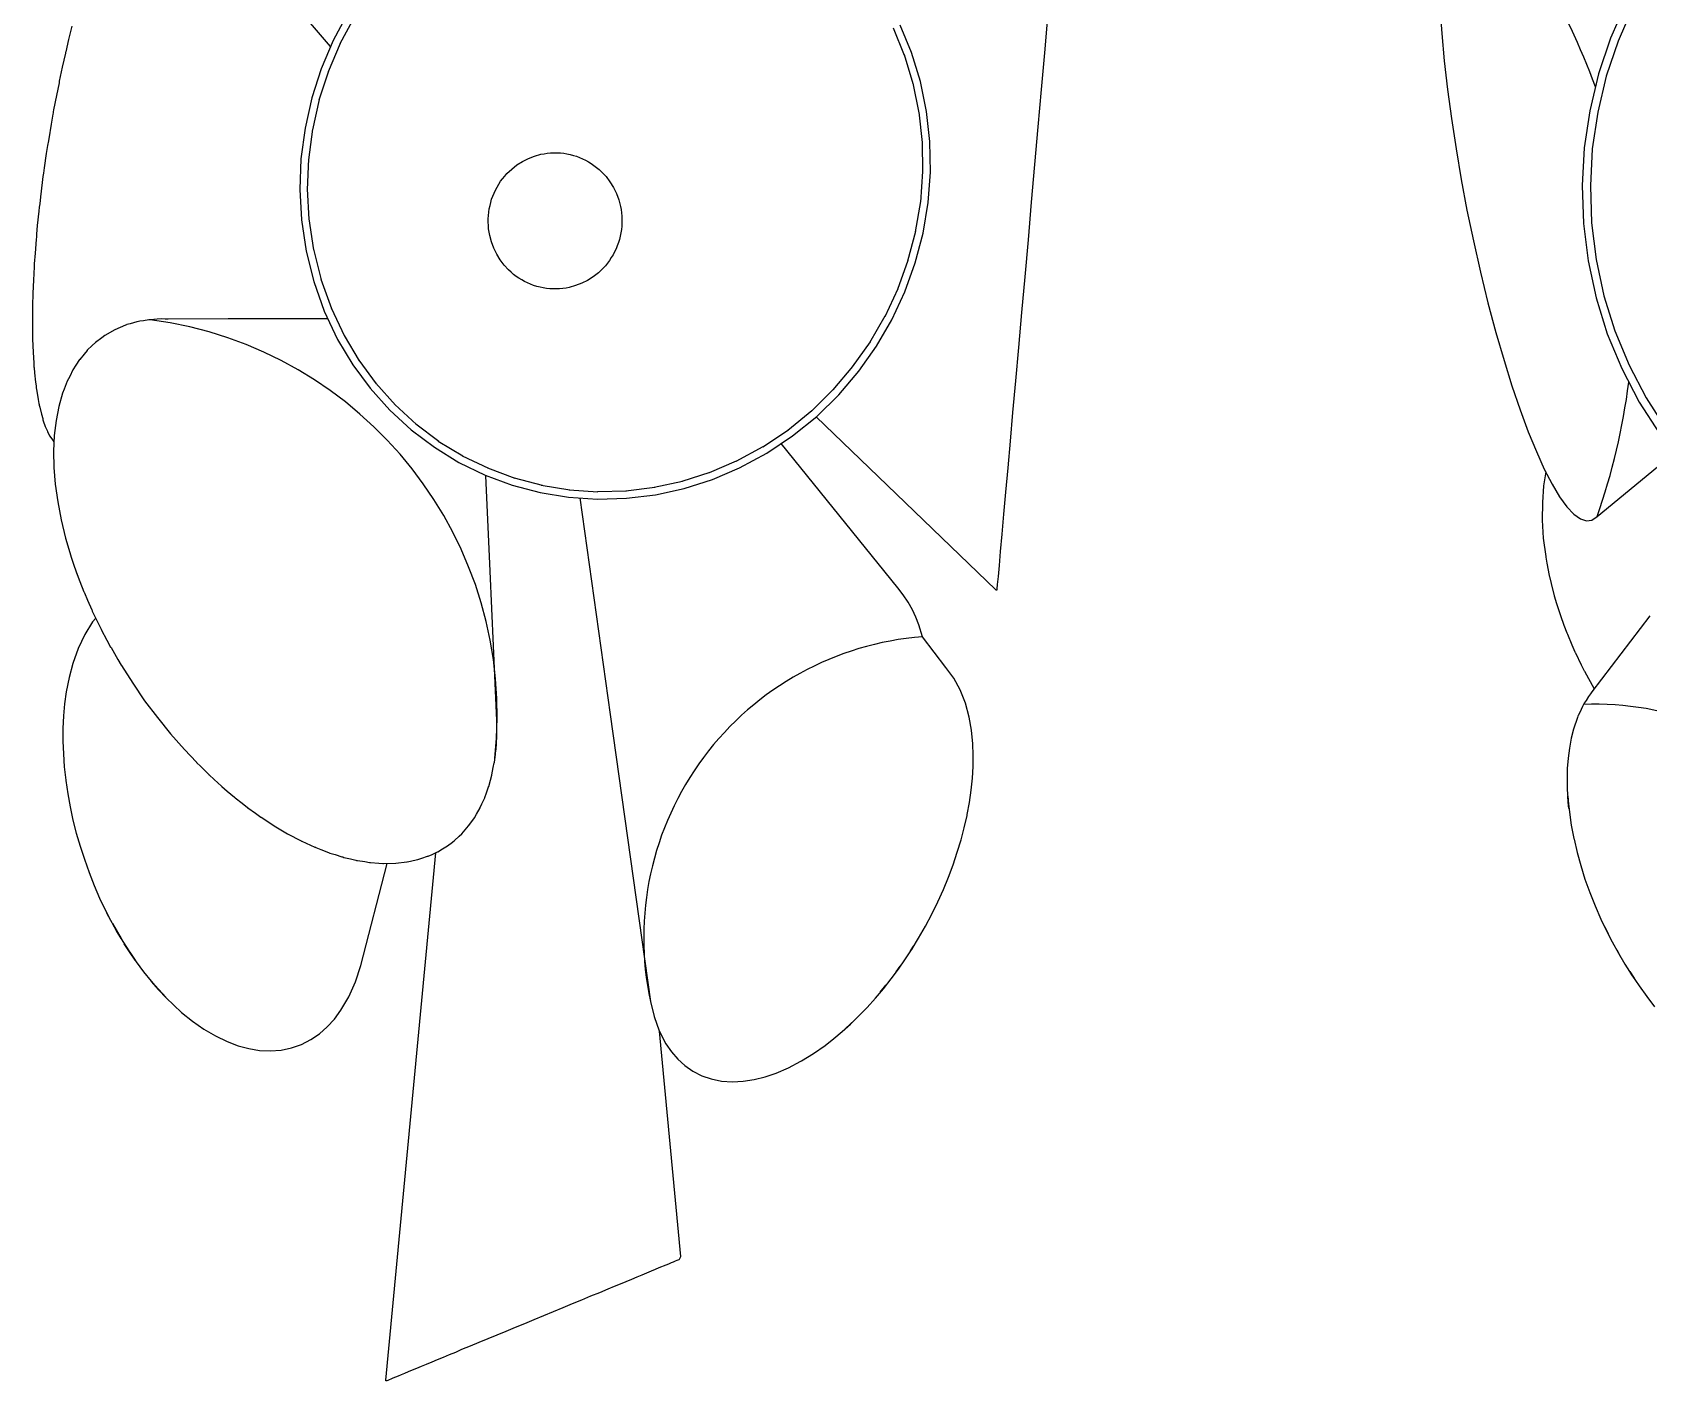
# Model space of a CAD drawing. Header units: millimetres. Extents: x 112 to 8820, y -2365 to 5002.
# Drawn here: x 133 to 1212, y 3163 to 4062 of the extents above; entities that cross this region are included whole.
import ezdxf

# ---------------------------------------------------------------- set-up
doc = ezdxf.new("R2010")
doc.units = ezdxf.units.MM

# ---------------------------------------------------------------- blocks, each defined once
blk = doc.blocks.new('NEBULA_EL_frontal')
for p, q in [((-3.65, 88.94), (-6.86, 92.68)), ((-2.5, 91.17), (-3.48, 89.35)), ((-2.06, 90.93), (-3.04, 89.11)), ((43.99, 88.52), (44.2, 90.9)), ((-20.91, 90.29), (-21.13, 89.4)), ((34.64, 88.34), (33.89, 90.17)), ((35.1, 88.53), (34.35, 90.36)), ((-21.34, 88.49), (-21.55, 87.56)), ((-21.34, 88.53), (-21.34, 88.49)), ((-21.32, 88.59), (-21.33, 88.55)), ((-21.33, 88.55), (-21.34, 88.53)), ((-21.13, 89.4), (-21.32, 88.59)), ((-3.48, 89.35), (-4.28, 87.46)), ((-3.02, 89.15), (-3.82, 87.26)), ((35.69, 86.6), (35.1, 88.53)), ((43.77, 86.07), (43.99, 88.52)), ((-21.55, 87.56), (-21.75, 86.63)), ((-4.28, 87.46), (-4.91, 85.51)), ((35.21, 86.45), (34.62, 88.39)), ((-21.77, 86.52), (-21.94, 85.68)), ((-21.76, 86.58), (-21.77, 86.56)), ((-21.77, 86.56), (-21.77, 86.52)), ((-21.75, 86.63), (-21.76, 86.58)), ((-3.8, 87.3), (-4.43, 85.36)), ((35.61, 84.51), (35.2, 86.5)), ((36.1, 84.61), (35.69, 86.6)), ((-21.94, 85.68), (-22.13, 84.72)), ((-4.91, 85.51), (-5.36, 83.49)), ((-4.42, 85.4), (-4.87, 83.38)), ((43.55, 83.58), (43.77, 86.07)), ((-22.18, 84.42), (-22.3, 83.75)), ((-22.16, 84.52), (-22.18, 84.42)), ((-22.15, 84.58), (-22.16, 84.52)), ((-22.13, 84.72), (-22.15, 84.58)), ((35.82, 82.54), (35.6, 84.56)), ((36.32, 82.6), (36.1, 84.61)), ((-22.3, 83.75), (-22.46, 82.78)), ((-5.36, 83.49), (-5.63, 81.45)), ((-4.86, 83.43), (-5.13, 81.39)), ((43.33, 81.06), (43.55, 83.58)), ((-22.53, 82.34), (-22.62, 81.81)), ((-22.51, 82.46), (-22.53, 82.34)), ((-22.5, 82.54), (-22.51, 82.46)), ((-22.46, 82.78), (-22.5, 82.54)), ((35.86, 80.56), (35.82, 82.59)), ((36.36, 80.57), (36.32, 82.6)), ((-22.62, 81.81), (-22.76, 80.84)), ((-5.63, 81.45), (-5.71, 79.41)), ((-5.13, 81.44), (-5.21, 79.39)), ((8.43, 80.77), (8.78, 81.04)), ((8.78, 81.04), (9.15, 81.27)), ((9.15, 81.27), (9.54, 81.47)), ((9.54, 81.47), (9.95, 81.63)), ((9.95, 81.63), (10.37, 81.75)), ((10.37, 81.75), (10.59, 81.79)), ((10.59, 81.79), (10.8, 81.82)), ((10.8, 81.82), (11.02, 81.84)), ((11.02, 81.84), (11.24, 81.85)), ((11.24, 81.85), (11.46, 81.85)), ((11.46, 81.85), (11.68, 81.84)), ((11.68, 81.84), (11.9, 81.82)), ((11.9, 81.82), (12.11, 81.78)), ((12.11, 81.78), (12.33, 81.74)), ((12.33, 81.74), (12.54, 81.68)), ((12.54, 81.68), (12.75, 81.62)), ((12.75, 81.62), (12.95, 81.54)), ((12.95, 81.54), (13.15, 81.45)), ((13.15, 81.45), (13.35, 81.36)), ((13.35, 81.36), (13.54, 81.25)), ((13.54, 81.25), (13.73, 81.13)), ((13.73, 81.13), (13.91, 81.01)), ((13.91, 81.01), (14.09, 80.88)), ((14.09, 80.88), (14.26, 80.73)), ((43.11, 78.55), (43.33, 81.06)), ((-22.89, 79.87), (-23.01, 78.91)), ((-22.84, 80.27), (-22.89, 79.87)), ((-22.82, 80.39), (-22.84, 80.27)), ((-22.8, 80.5), (-22.82, 80.39)), ((-22.76, 80.84), (-22.8, 80.5)), ((7.57, 79.76), (7.69, 79.95)), ((7.69, 79.95), (7.82, 80.12)), ((7.82, 80.12), (7.96, 80.3)), ((7.96, 80.3), (8.11, 80.46)), ((8.11, 80.46), (8.43, 80.77)), ((14.26, 80.73), (14.42, 80.58)), ((14.42, 80.58), (14.72, 80.26)), ((14.72, 80.26), (14.98, 79.91)), ((14.98, 79.91), (15.22, 79.53)), ((35.71, 78.56), (35.86, 80.61)), ((36.21, 78.53), (36.36, 80.57)), ((-23.01, 78.91), (-23.06, 78.45)), ((-5.71, 79.41), (-5.6, 77.38)), ((-5.21, 79.44), (-5.1, 77.41)), ((7.03, 78.54), (7.09, 78.76)), ((7.09, 78.76), (7.17, 78.97)), ((7.17, 78.97), (7.26, 79.17)), ((7.26, 79.17), (7.35, 79.37)), ((7.35, 79.37), (7.45, 79.57)), ((7.45, 79.57), (7.57, 79.76)), ((15.22, 79.53), (15.41, 79.13)), ((15.41, 79.13), (15.57, 78.71)), ((15.57, 78.71), (15.68, 78.28)), ((-23.12, 77.95), (-23.22, 77)), ((-23.09, 78.23), (-23.12, 77.95)), ((-23.08, 78.33), (-23.09, 78.23)), ((-23.06, 78.45), (-23.08, 78.33)), ((6.86, 77.45), (6.87, 77.67)), ((6.87, 77.67), (6.9, 77.89)), ((6.9, 77.89), (6.93, 78.11)), ((6.93, 78.11), (6.98, 78.33)), ((6.98, 78.33), (7.03, 78.54)), ((15.68, 78.28), (15.72, 78.06)), ((15.72, 78.06), (15.75, 77.84)), ((15.75, 77.84), (15.77, 77.62)), ((35.37, 76.58), (35.71, 78.61)), ((35.87, 76.5), (36.21, 78.53)), ((42.89, 76.05), (43.11, 78.55)), ((-23.22, 77), (-23.27, 76.43)), ((-5.6, 77.38), (-5.29, 75.29)), ((-5.1, 77.45), (-4.79, 75.37)), ((6.86, 77.22), (6.86, 77.45)), ((6.87, 77), (6.86, 77.22)), ((6.89, 76.78), (6.87, 77)), ((6.92, 76.56), (6.89, 76.78)), ((6.96, 76.34), (6.92, 76.56)), ((15.74, 76.73), (15.71, 76.51)), ((15.77, 76.95), (15.74, 76.73)), ((15.77, 77.62), (15.78, 77.4)), ((15.78, 77.17), (15.77, 76.95)), ((15.78, 77.4), (15.78, 77.17)), ((34.86, 74.64), (35.38, 76.63)), ((-23.3, 76.07), (-23.37, 75.15)), ((-23.28, 76.25), (-23.3, 76.07)), ((-23.27, 76.43), (-23.28, 76.31)), ((-23.28, 76.31), (-23.28, 76.25)), ((7.08, 75.91), (6.96, 76.34)), ((7.23, 75.49), (7.08, 75.91)), ((7.43, 75.09), (7.23, 75.49)), ((15.47, 75.65), (15.39, 75.45)), ((15.55, 75.86), (15.47, 75.65)), ((15.61, 76.07), (15.55, 75.86)), ((15.67, 76.29), (15.61, 76.07)), ((15.71, 76.51), (15.67, 76.29)), ((35.35, 74.51), (35.87, 76.5)), ((42.67, 73.59), (42.89, 76.05)), ((-23.42, 74.44), (-23.43, 74.36)), ((-23.37, 75.15), (-23.42, 74.44)), ((-5.29, 75.29), (-4.78, 73.26)), ((-4.8, 75.42), (-4.29, 73.38)), ((7.66, 74.71), (7.43, 75.09)), ((7.92, 74.36), (7.66, 74.71)), ((14.82, 74.49), (14.68, 74.32)), ((14.95, 74.67), (14.82, 74.49)), ((15.07, 74.86), (14.95, 74.67)), ((15.19, 75.05), (15.07, 74.86)), ((15.29, 75.24), (15.19, 75.05)), ((15.39, 75.45), (15.29, 75.24)), ((34.18, 72.75), (34.88, 74.68)), ((34.65, 72.58), (35.35, 74.51)), ((-23.48, 73.36), (-23.52, 72.49)), ((-23.43, 74.24), (-23.48, 73.36)), ((-23.43, 74.36), (-23.43, 74.33)), ((-23.43, 74.33), (-23.43, 74.24)), ((-4.31, 73.43), (-3.6, 71.46)), ((8.22, 74.04), (7.92, 74.36)), ((8.39, 73.88), (8.22, 74.04)), ((8.55, 73.74), (8.39, 73.88)), ((8.73, 73.61), (8.55, 73.74)), ((8.91, 73.48), (8.73, 73.61)), ((9.1, 73.37), (8.91, 73.48)), ((9.29, 73.26), (9.1, 73.37)), ((13.49, 73.34), (13.1, 73.15)), ((13.87, 73.58), (13.49, 73.34)), ((14.21, 73.85), (13.87, 73.58)), ((14.53, 74.16), (14.21, 73.85)), ((14.68, 74.32), (14.53, 74.16)), ((42.45, 71.19), (42.67, 73.59)), ((-23.52, 72.49), (-23.54, 71.65)), ((-4.78, 73.26), (-4.08, 71.29)), ((9.49, 73.17), (9.29, 73.26)), ((9.69, 73.08), (9.49, 73.17)), ((9.89, 73), (9.69, 73.08)), ((10.1, 72.94), (9.89, 73)), ((10.32, 72.88), (10.1, 72.94)), ((10.53, 72.84), (10.32, 72.88)), ((10.75, 72.8), (10.53, 72.84)), ((10.96, 72.78), (10.75, 72.8)), ((11.18, 72.77), (10.96, 72.78)), ((11.4, 72.77), (11.18, 72.77)), ((11.62, 72.78), (11.4, 72.77)), ((11.84, 72.8), (11.62, 72.78)), ((12.06, 72.83), (11.84, 72.8)), ((12.27, 72.87), (12.06, 72.83)), ((12.69, 72.99), (12.27, 72.87)), ((13.1, 73.15), (12.69, 72.99)), ((33.33, 70.93), (34.2, 72.79)), ((33.79, 70.72), (34.65, 72.58)), ((-23.54, 71.65), (-23.55, 70.83)), ((-4.08, 71.29), (-3.19, 69.41)), ((-3.62, 71.51), (-2.73, 69.62)), ((42.25, 68.87), (42.45, 71.19)), ((-23.55, 70.83), (-23.55, 70.76)), ((-23.55, 70.76), (-23.55, 70.72)), ((-23.55, 70.72), (-23.55, 70.66)), ((-23.55, 70.66), (-23.54, 70.04)), ((-17.34, 70.35), (-18.05, 70.05)), ((-17.28, 70.37), (-17.34, 70.35)), ((-17.24, 70.39), (-17.28, 70.37)), ((-17.02, 70.45), (-17.24, 70.39)), ((-16.58, 70.57), (-17.02, 70.45)), ((-16.46, 70.59), (-16.58, 70.57)), ((-16.37, 70.62), (-16.46, 70.59)), ((-16.13, 70.65), (-16.37, 70.62)), ((-15.78, 70.71), (-16.13, 70.65)), ((-15.59, 70.72), (-15.78, 70.71)), ((-15.45, 70.74), (-15.59, 70.72)), ((-15.23, 70.75), (-15.45, 70.74)), ((-14.94, 70.77), (-15.23, 70.75)), ((-14.68, 70.76), (-14.94, 70.77)), ((-14.48, 70.76), (-14.68, 70.76)), ((-10.48, 70.77), (-14.48, 70.76)), ((-3.83, 70.78), (-10.48, 70.77)), ((32.32, 69.2), (33.35, 70.97)), ((32.76, 68.95), (33.79, 70.72)), ((-23.54, 70.04), (-23.53, 69.28)), ((-23.53, 69.28), (-23.52, 69.14)), ((-23.52, 69.14), (-23.52, 69.08)), ((-23.52, 69.08), (-23.52, 69)), ((-19.34, 69.21), (-19.55, 69)), ((-19.33, 69.21), (-19.34, 69.21)), ((-18.92, 69.52), (-19.33, 69.21)), ((-19.33, 69.21), (-19.33, 69.21)), ((-18.72, 69.67), (-18.92, 69.52)), ((-18.05, 70.05), (-18.72, 69.67)), ((-18.72, 69.67), (-18.72, 69.67)), ((-18.72, 69.67), (-18.72, 69.67)), ((-3.19, 69.41), (-2.18, 67.72)), ((-2.76, 69.67), (-1.75, 67.98)), ((31.17, 67.57), (32.35, 69.24)), ((-23.52, 69), (-23.5, 68.54)), ((-23.5, 68.54), (-23.46, 67.85)), ((-20.4, 68.06), (-20.64, 67.68)), ((-20.39, 68.07), (-20.4, 68.06)), ((-20.4, 68.06), (-20.4, 68.06)), ((-20.1, 68.42), (-20.39, 68.07)), ((-19.9, 68.67), (-20.1, 68.42)), ((-19.89, 68.67), (-19.9, 68.67)), ((-19.55, 69), (-19.89, 68.68)), ((-19.89, 68.68), (-19.89, 68.67)), ((-1.77, 68.02), (-0.61, 66.44)), ((31.58, 67.28), (32.76, 68.95)), ((42.05, 66.64), (42.25, 68.87)), ((-23.46, 67.85), (-23.44, 67.65)), ((-23.44, 67.65), (-23.44, 67.58)), ((-23.44, 67.58), (-23.43, 67.5)), ((-23.43, 67.5), (-23.4, 67.18)), ((-23.4, 67.18), (-23.34, 66.55)), ((-21.06, 66.94), (-21.22, 66.63)), ((-20.84, 67.37), (-21.06, 66.94)), ((-20.64, 67.68), (-20.84, 67.38)), ((-20.84, 67.38), (-20.84, 67.38)), ((-20.84, 67.38), (-20.84, 67.37)), ((-2.18, 67.72), (-1.01, 66.15)), ((29.87, 66.04), (31.19, 67.6)), ((30.25, 65.72), (31.58, 67.28)), ((-23.34, 66.55), (-23.3, 66.31)), ((-23.3, 66.31), (-23.3, 66.23)), ((-23.3, 66.23), (-23.29, 66.17)), ((-23.29, 66.17), (-23.26, 65.96)), ((-23.26, 65.96), (-23.17, 65.4)), ((-21.54, 65.81), (-21.79, 64.94)), ((-21.53, 65.81), (-21.54, 65.81)), ((-21.43, 66.09), (-21.53, 65.82)), ((-21.53, 65.82), (-21.53, 65.81)), ((-21.22, 66.62), (-21.43, 66.09)), ((-21.22, 66.63), (-21.22, 66.63)), ((-21.22, 66.63), (-21.22, 66.62)), ((-1.01, 66.15), (0.29, 64.69)), ((-0.64, 66.48), (0.67, 65.02)), ((28.42, 64.63), (29.9, 66.08)), ((41.86, 64.52), (42.05, 66.64)), ((-23.17, 65.4), (-23.11, 65.12)), ((-23.11, 65.12), (-23.1, 65.06)), ((-23.1, 65.06), (-23.09, 65.01)), ((-23.09, 65.01), (-23.06, 64.89)), ((-23.06, 64.89), (-22.95, 64.42)), ((-21.79, 64.94), (-21.97, 64)), ((0.63, 65.06), (2.07, 63.73)), ((28.77, 64.27), (30.25, 65.72)), ((-22.95, 64.42), (-22.86, 64.12)), ((-22.86, 64.12), (-22.85, 64.07)), ((-22.85, 64.07), (-22.84, 64.04)), ((-22.84, 64.04), (-22.82, 63.98)), ((-22.82, 63.98), (-22.69, 63.6)), ((-21.97, 64), (-22.09, 63)), ((0.29, 64.69), (1.73, 63.37)), ((2.03, 63.77), (3.57, 62.61)), ((26.85, 63.35), (28.45, 64.66)), ((27.16, 62.97), (28.77, 64.27)), ((28.73, 64.24), (32.27, 60.83)), ((41.69, 62.62), (41.86, 64.52)), ((-22.69, 63.6), (-22.55, 63.29)), ((-22.55, 63.29), (-22.55, 63.27)), ((-22.55, 63.27), (-22.54, 63.27)), ((-22.54, 63.27), (-22.54, 63.25)), ((-22.54, 63.25), (-22.38, 62.95)), ((-22.38, 62.95), (-22.21, 62.7)), ((-22.21, 62.7), (-22.2, 62.69)), ((-22.2, 62.69), (-22.2, 62.69)), ((-22.2, 62.69), (-22.19, 62.68)), ((-22.19, 62.68), (-22.11, 62.58)), ((-22.09, 63), (-22.14, 61.96)), ((1.73, 63.37), (3.27, 62.21)), ((3.53, 62.63), (5.17, 61.63)), ((25.17, 62.24), (26.88, 63.38)), ((25.44, 61.82), (27.16, 62.97)), ((41.54, 60.85), (41.69, 62.62)), ((-22.14, 61.96), (-22.12, 60.87)), ((3.27, 62.21), (4.91, 61.2)), ((5.13, 61.65), (6.87, 60.81)), ((23.39, 61.28), (25.21, 62.26)), ((23.63, 60.84), (25.44, 61.82)), ((34.19, 52.83), (26.4, 62.46)), ((-22.12, 60.87), (-22.02, 59.74)), ((4.91, 61.2), (6.65, 60.36)), ((6.82, 60.83), (8.64, 60.16)), ((19.79, 59.95), (21.66, 60.55)), ((21.62, 60.53), (23.43, 61.3)), ((21.82, 60.07), (23.63, 60.84)), ((32.27, 60.83), (40.73, 52.7)), ((41.39, 59.22), (41.54, 60.85)), ((-22.02, 59.74), (-21.86, 58.57)), ((6.65, 60.36), (8.46, 59.69)), ((6.98, 53.94), (6.69, 60.34)), ((8.46, 59.69), (10.32, 59.2)), ((8.59, 60.17), (10.45, 59.68)), ((10.4, 59.69), (12.3, 59.38)), ((12.25, 59.38), (14.18, 59.25)), ((14.14, 59.26), (16.08, 59.31)), ((16.03, 59.31), (17.97, 59.55)), ((17.92, 59.54), (19.83, 59.96)), ((18.03, 59.05), (19.94, 59.47)), ((19.94, 59.47), (21.82, 60.07)), ((-21.86, 58.57), (-21.63, 57.38)), ((10.32, 59.2), (12.22, 58.88)), ((12.22, 58.88), (14.15, 58.75)), ((12.98, 58.83), (15, 44.39)), ((14.15, 58.75), (16.09, 58.81)), ((16.09, 58.81), (18.03, 59.05)), ((41.26, 57.76), (41.39, 59.22)), ((-21.63, 57.38), (-21.34, 56.16)), ((41.14, 56.42), (41.26, 57.76)), ((-21.34, 56.16), (-20.99, 54.97)), ((41.04, 55.27), (41.14, 56.42)), ((40.96, 54.32), (41.04, 55.27)), ((-20.99, 54.97), (-20.98, 54.96)), ((-20.98, 54.96), (-20.98, 54.95)), ((-20.98, 54.95), (-20.85, 54.56)), ((-20.85, 54.56), (-20.58, 53.78)), ((7.43, 44), (6.98, 53.94)), ((40.89, 53.59), (40.96, 54.32)), ((-20.58, 53.78), (-20.57, 53.76)), ((-20.57, 53.76), (-20.56, 53.73)), ((-20.56, 53.73), (-20.38, 53.27)), ((-20.38, 53.27), (-20.11, 52.57)), ((40.82, 52.77), (40.84, 53.07)), ((40.84, 53.07), (40.89, 53.59)), ((-20.11, 52.57), (-20.1, 52.54)), ((-20.1, 52.54), (-20.08, 52.51)), ((-20.08, 52.51), (-19.87, 52.02)), ((-19.87, 52.02), (-19.59, 51.37)), ((34.55, 52.38), (34.19, 52.83)), ((34.87, 51.89), (34.55, 52.38)), ((35.16, 51.36), (34.87, 51.89)), ((40.73, 52.7), (40.77, 52.7)), ((40.77, 52.7), (40.81, 52.7)), ((40.81, 52.7), (40.82, 52.77)), ((-19.59, 51.37), (-19.57, 51.33)), ((-19.57, 51.33), (-19.55, 51.28)), ((-19.55, 51.28), (-19.22, 50.62)), ((-19.32, 50.82), (-19.53, 50.56)), ((35.38, 50.88), (35.16, 51.36)), ((35.58, 50.38), (35.38, 50.88)), ((-20.05, 49.72), (-20.49, 48.79)), ((-19.53, 50.56), (-20.05, 49.72)), ((-19.22, 50.62), (-18.99, 50.13)), ((-18.99, 50.13), (-18.97, 50.09)), ((-18.97, 50.09), (-18.95, 50.06)), ((-18.95, 50.06), (-18.58, 49.35)), ((35.83, 49.58), (35.58, 50.38)), ((-20.49, 48.79), (-20.85, 47.78)), ((-18.58, 49.35), (-18.33, 48.89)), ((-18.33, 48.89), (-18.32, 48.87)), ((-18.32, 48.87), (-18.3, 48.85)), ((-18.3, 48.85), (-17.84, 48.06)), ((37.39, 47.53), (35.83, 49.58)), ((-20.85, 47.78), (-21.1, 46.86)), ((-17.84, 48.06), (-17.62, 47.67)), ((-17.62, 47.67), (-17.61, 47.66)), ((-17.61, 47.66), (-17.6, 47.65)), ((-17.6, 47.65), (-16.85, 46.47)), ((37.91, 46.82), (37.39, 47.53)), ((-21.1, 46.86), (-21.29, 45.9)), ((-16.85, 46.47), (-16.06, 45.31)), ((38.35, 46.03), (37.91, 46.82)), ((-21.29, 45.9), (-21.4, 45.1)), ((-16.06, 45.31), (-15.21, 44.19)), ((38.69, 45.15), (38.35, 46.03)), ((-21.47, 44.29), (-21.51, 43.46)), ((-21.4, 45.1), (-21.47, 44.29)), ((15, 44.39), (17.69, 25.24)), ((38.95, 44.21), (38.69, 45.15)), ((39.1, 43.34), (38.95, 44.21)), ((-21.51, 43.46), (-21.51, 42.62)), ((-15.21, 44.19), (-14.33, 43.1)), ((7.43, 42.92), (7.43, 44)), ((39.19, 42.43), (39.1, 43.34)), ((-21.51, 42.62), (-21.48, 41.76)), ((-14.33, 43.1), (-13.41, 42.05)), ((-13.41, 42.05), (-12.61, 41.2)), ((7.38, 42.03), (7.43, 42.92)), ((39.22, 41.68), (39.19, 42.43)), ((-21.48, 41.76), (-21.42, 40.89)), ((-12.61, 41.2), (-12.6, 41.19)), ((-12.6, 41.19), (-12.6, 41.19)), ((-12.6, 41.19), (-12.32, 40.92)), ((7.2, 40.85), (7.26, 41.17)), ((7.26, 41.17), (7.27, 41.17)), ((7.27, 41.18), (7.34, 41.74)), ((7.27, 41.17), (7.27, 41.18)), ((7.34, 41.74), (7.37, 42.03)), ((7.37, 42.03), (7.37, 42.03)), ((7.37, 42.03), (7.38, 42.03)), ((39.21, 40.92), (39.22, 41.68)), ((-21.42, 40.89), (-21.32, 40.01)), ((-21.32, 40.01), (-21.32, 40)), ((-21.32, 40), (-21.32, 39.98)), ((-21.32, 39.98), (-21.19, 39.1)), ((-12.32, 40.92), (-11.78, 40.38)), ((-11.78, 40.38), (-11.77, 40.37)), ((-11.77, 40.37), (-11.76, 40.37)), ((-11.76, 40.37), (-11.43, 40.06)), ((-11.43, 40.06), (-10.93, 39.61)), ((6.9, 39.59), (7.01, 40.02)), ((7.01, 40.02), (7.1, 40.34)), ((7.1, 40.34), (7.11, 40.36)), ((7.11, 40.37), (7.2, 40.85)), ((7.11, 40.36), (7.11, 40.37)), ((39.08, 39.34), (39.17, 40.14)), ((39.17, 40.14), (39.21, 40.92)), ((-21.19, 39.1), (-21.03, 38.23)), ((-10.93, 39.61), (-10.92, 39.59)), ((-10.92, 39.59), (-10.91, 39.58)), ((-10.91, 39.58), (-10.55, 39.28)), ((-10.55, 39.28), (-10.07, 38.87)), ((-10.07, 38.87), (-10.05, 38.86)), ((-10.05, 38.86), (-10.03, 38.84)), ((-10.03, 38.84), (-9.56, 38.47)), ((6.44, 38.44), (6.63, 38.84)), ((6.63, 38.85), (6.64, 38.86)), ((6.63, 38.84), (6.63, 38.85)), ((6.64, 38.86), (6.74, 39.16)), ((6.74, 39.16), (6.89, 39.56)), ((6.89, 39.58), (6.9, 39.59)), ((6.89, 39.56), (6.89, 39.58)), ((38.97, 38.53), (39.08, 39.34)), ((-21.03, 38.23), (-20.84, 37.35)), ((-9.56, 38.47), (-9.2, 38.19)), ((-9.2, 38.19), (-9.18, 38.18)), ((-9.18, 38.18), (-9.17, 38.17)), ((-9.17, 38.17), (-8.66, 37.8)), ((-8.66, 37.8), (-8.31, 37.55)), ((5.96, 37.54), (6.08, 37.75)), ((6.08, 37.75), (6.32, 38.16)), ((6.32, 38.18), (6.44, 38.44)), ((6.32, 38.17), (6.32, 38.18)), ((6.32, 38.16), (6.32, 38.17)), ((38.81, 37.72), (38.97, 38.53)), ((-20.84, 37.35), (-20.62, 36.48)), ((-8.31, 37.55), (-8.3, 37.55)), ((-8.3, 37.55), (-8.29, 37.54)), ((-8.29, 37.54), (-7.71, 37.16)), ((-7.71, 37.16), (-7.42, 36.97)), ((-7.42, 36.97), (-7.42, 36.96)), ((-7.42, 36.96), (-7.41, 36.96)), ((-7.41, 36.96), (-6.53, 36.44)), ((5.1, 36.44), (5.55, 36.96)), ((5.55, 36.96), (5.96, 37.53)), ((5.96, 37.53), (5.96, 37.54)), ((5.96, 37.54), (5.96, 37.54)), ((38.4, 36.02), (38.62, 36.84)), ((38.62, 36.84), (38.8, 37.66)), ((38.8, 37.66), (38.81, 37.69)), ((38.81, 37.69), (38.81, 37.72)), ((-20.62, 36.48), (-20.37, 35.6)), ((-20.37, 35.6), (-20.08, 34.73)), ((-6.53, 36.44), (-5.61, 35.96)), ((-5.61, 35.96), (-5.59, 35.95)), ((-5.59, 35.95), (-5.58, 35.94)), ((-5.58, 35.94), (-5.29, 35.81)), ((-5.29, 35.81), (-4.7, 35.54)), ((4.07, 35.58), (4.38, 35.81)), ((4.38, 35.81), (4.58, 35.97)), ((4.58, 35.97), (4.59, 35.97)), ((4.59, 35.97), (4.61, 35.98)), ((4.61, 35.98), (4.93, 36.28)), ((4.93, 36.28), (5.09, 36.43)), ((5.09, 36.43), (5.09, 36.44)), ((5.09, 36.44), (5.1, 36.44)), ((38.15, 35.2), (38.4, 36.02)), ((-20.08, 34.73), (-19.77, 33.86)), ((-4.7, 35.54), (-4.67, 35.53)), ((-4.67, 35.53), (-4.63, 35.51)), ((-4.63, 35.51), (-4.3, 35.38)), ((-4.3, 35.38), (-3.8, 35.19)), ((-3.8, 35.19), (-3.75, 35.17)), ((-3.75, 35.17), (-3.7, 35.15)), ((-3.7, 35.15), (-3.36, 35.05)), ((-3.36, 35.05), (-2.91, 34.9)), ((-2.91, 34.9), (-2.84, 34.89)), ((-2.84, 34.89), (-2.78, 34.86)), ((-2.78, 34.86), (-2.32, 34.76)), ((-2.32, 34.76), (-1.97, 34.67)), ((-1.97, 34.67), (-1.92, 34.66)), ((-1.92, 34.66), (-1.87, 34.65)), ((-1.87, 34.65), (-1.38, 34.58)), ((-1.38, 34.58), (-1.05, 34.52)), ((-1.05, 34.52), (-1.02, 34.52)), ((-1.02, 34.52), (-0.99, 34.51)), ((-0.99, 34.51), (-0.44, 34.48)), ((3.34, 35.16), (0, 0)), ((0.7, 34.47), (1.44, 34.56)), ((1.44, 34.56), (1.44, 34.56)), ((1.44, 34.56), (1.45, 34.56)), ((1.45, 34.56), (1.68, 34.61)), ((1.68, 34.61), (2.14, 34.71)), ((2.14, 34.71), (2.15, 34.72)), ((2.15, 34.72), (2.17, 34.72)), ((2.17, 34.72), (2.43, 34.8)), ((2.43, 34.8), (2.81, 34.93)), ((2.81, 34.93), (2.83, 34.94)), ((2.83, 34.94), (2.85, 34.94)), ((2.85, 34.94), (3.11, 35.06)), ((3.11, 35.06), (3.44, 35.21)), ((3.44, 35.21), (3.47, 35.23)), ((3.47, 35.23), (3.49, 35.24)), ((3.49, 35.24), (3.81, 35.42)), ((3.81, 35.42), (4.04, 35.56)), ((4.04, 35.56), (4.05, 35.57)), ((4.05, 35.57), (4.07, 35.58)), ((37.87, 34.37), (38.15, 35.2)), ((-19.77, 33.86), (-19.43, 32.99)), ((-1.64, 27.64), (0.12, 34.46)), ((-0.44, 34.48), (-0.16, 34.46)), ((-0.16, 34.46), (-0.15, 34.46)), ((-0.15, 34.46), (-0.13, 34.46)), ((-0.13, 34.46), (0.7, 34.47)), ((37.22, 32.72), (37.56, 33.55)), ((37.56, 33.55), (37.87, 34.37)), ((-19.43, 32.99), (-19.06, 32.14)), ((36.85, 31.9), (37.22, 32.72)), ((-19.06, 32.14), (-18.71, 31.4)), ((-18.7, 31.4), (-18.93, 31.87)), ((-18.93, 31.87), (-18.46, 30.92)), ((-18.71, 31.4), (-18.33, 30.67)), ((-18.46, 30.92), (-18.7, 31.4)), ((36.45, 31.08), (36.85, 31.9)), ((-18.33, 30.67), (-17.94, 29.95)), ((-17.93, 29.95), (-18.21, 30.45)), ((-18.21, 30.45), (-17.63, 29.45)), ((35.56, 29.47), (36.02, 30.27)), ((36.02, 30.27), (36.45, 31.08)), ((-17.94, 29.95), (-17.52, 29.25)), ((-17.63, 29.45), (-17.93, 29.95)), ((-17.52, 29.25), (-17.08, 28.56)), ((35.13, 28.77), (35.56, 29.47)), ((-17.07, 28.55), (-17.42, 29.09)), ((-17.42, 29.09), (-16.7, 28.01)), ((-17.08, 28.56), (-16.62, 27.89)), ((-16.7, 28.01), (-17.07, 28.55)), ((34.22, 27.41), (34.69, 28.09)), ((34.69, 28.09), (35.13, 28.77)), ((35.03, 28.63), (35.22, 28.93)), ((35.13, 28.78), (35.03, 28.63)), ((35.22, 28.93), (35.13, 28.78)), ((-16.62, 27.89), (-16.13, 27.23)), ((-16.13, 27.23), (-15.63, 26.6)), ((-1.99, 26.57), (-1.64, 27.64)), ((33.73, 26.75), (34.22, 27.41)), ((34.07, 27.23), (34.34, 27.6)), ((34.21, 27.42), (34.07, 27.23)), ((34.34, 27.6), (34.21, 27.42)), ((-15.63, 26.6), (-15.15, 26.05)), ((-15.61, 26.59), (-15.61, 26.59)), ((-15.61, 26.59), (-14.65, 25.53)), ((-15.14, 26.04), (-15.61, 26.59)), ((-15.61, 26.59), (-15.61, 26.59)), ((-15.61, 26.59), (-15.61, 26.59)), ((-15.15, 26.05), (-15.14, 26.04)), ((-14.65, 25.53), (-15.14, 26.04)), ((-15.14, 26.04), (-15.13, 26.03)), ((-15.13, 26.03), (-14.63, 25.5)), ((-2.43, 25.57), (-1.99, 26.57)), ((32.69, 25.47), (33.22, 26.1)), ((33.01, 25.86), (33.39, 26.34)), ((33.21, 26.1), (33.01, 25.86)), ((33.39, 26.34), (33.21, 26.1)), ((33.22, 26.1), (33.73, 26.75)), ((-14.63, 25.5), (-14.12, 25)), ((-14.12, 25), (-13.59, 24.52)), ((-2.97, 24.66), (-2.43, 25.57)), ((17.69, 25.24), (17.93, 24.24)), ((31.56, 24.26), (32.13, 24.85)), ((32.13, 24.85), (32.69, 25.47)), ((-13.59, 24.52), (-12.86, 23.93)), ((-12.86, 23.93), (-12.11, 23.41)), ((-3.88, 23.56), (-3.4, 24.08)), ((-3.4, 24.08), (-2.97, 24.66)), ((17.93, 24.24), (18.27, 23.29)), ((30.48, 23.24), (31.03, 23.74)), ((30.71, 23.46), (31.3, 24.01)), ((31.01, 23.73), (30.71, 23.46)), ((31.3, 24.01), (31.01, 23.73)), ((31.03, 23.74), (31.56, 24.26)), ((-12.11, 23.41), (-11.33, 22.95)), ((-11.33, 22.95), (-10.55, 22.57)), ((-5.59, 22.39), (-4.97, 22.71)), ((-4.97, 22.71), (-4.4, 23.1)), ((-4.4, 23.1), (-3.88, 23.56)), ((18.27, 23.29), (18.71, 22.43)), ((19.71, 8.25), (18.29, 23.26)), ((29.34, 22.32), (29.92, 22.77)), ((29.92, 22.77), (30.48, 23.24)), ((-10.55, 22.57), (-9.83, 22.3)), ((-9.83, 22.3), (-9.11, 22.11)), ((-9.11, 22.11), (-8.39, 21.99)), ((-8.39, 21.99), (-7.69, 21.96)), ((-7.69, 21.96), (-6.96, 22.01)), ((-6.96, 22.01), (-6.26, 22.16)), ((-6.26, 22.16), (-5.59, 22.39)), ((18.71, 22.43), (19.08, 21.89)), ((19.08, 21.89), (19.5, 21.4)), ((27.75, 21.28), (28.55, 21.77)), ((28.55, 21.77), (29.34, 22.32)), ((19.5, 21.4), (19.98, 20.97)), ((19.98, 20.97), (20.51, 20.6)), ((20.51, 20.6), (21.1, 20.3)), ((26.07, 20.47), (26.9, 20.83)), ((26.9, 20.83), (27.72, 21.26)), ((27.72, 21.26), (27.75, 21.28)), ((21.1, 20.3), (21.74, 20.08)), ((21.74, 20.08), (22.43, 19.94)), ((22.43, 19.94), (23.16, 19.89)), ((23.16, 19.89), (23.86, 19.93)), ((23.86, 19.93), (24.59, 20.04)), ((24.59, 20.04), (25.33, 20.22)), ((25.33, 20.22), (26.07, 20.47)), ((18.27, 7.5), (18.72, 7.68)), ((18.72, 7.68), (18.91, 7.76)), ((18.91, 7.76), (19.08, 7.83)), ((19.08, 7.83), (19.23, 7.89)), ((19.23, 7.89), (19.36, 7.95)), ((19.36, 7.95), (19.46, 7.99)), ((19.46, 7.99), (19.54, 8.02)), ((19.54, 8.02), (19.6, 8.05)), ((19.6, 8.05), (19.63, 8.06)), ((19.63, 8.06), (19.71, 8.25)), ((19.63, 8.06), (19.63, 8.06)), ((19.71, 8.25), (19.71, 8.25)), ((15.68, 6.42), (16.06, 6.58)), ((16.06, 6.58), (16.43, 6.74)), ((16.43, 6.74), (16.79, 6.88)), ((16.79, 6.88), (17.12, 7.02)), ((17.12, 7.02), (17.44, 7.15)), ((17.44, 7.15), (17.75, 7.28)), ((17.75, 7.28), (18.02, 7.39)), ((18.02, 7.39), (18.27, 7.5)), ((13.1, 5.36), (13.71, 5.61)), ((13.71, 5.61), (14.3, 5.85)), ((14.3, 5.85), (14.87, 6.09)), ((14.87, 6.09), (15.28, 6.26)), ((15.28, 6.26), (15.68, 6.42)), ((10.57, 4.31), (11.21, 4.57)), ((11.21, 4.57), (11.85, 4.84)), ((11.85, 4.84), (12.48, 5.1)), ((12.48, 5.1), (13.1, 5.36)), ((7.45, 3.02), (8.06, 3.27)), ((8.06, 3.27), (8.68, 3.52)), ((8.68, 3.52), (9.3, 3.78)), ((9.3, 3.78), (9.92, 4.04)), ((9.92, 4.04), (10.57, 4.31)), ((5.11, 2.05), (5.68, 2.28)), ((5.68, 2.28), (6.26, 2.52)), ((6.26, 2.52), (6.85, 2.77)), ((6.85, 2.77), (7.45, 3.02)), ((2.75, 1.07), (3.11, 1.22)), ((3.11, 1.22), (3.48, 1.37)), ((3.48, 1.37), (3.87, 1.53)), ((3.87, 1.53), (4.27, 1.7)), ((4.27, 1.7), (4.69, 1.87)), ((4.69, 1.87), (5.11, 2.05)), ((0, 0), (-0.01, 0)), ((0.12, -0.02), (0.18, 0)), ((0.18, 0), (0.27, 0.04)), ((0.27, 0.04), (0.39, 0.09)), ((0.39, 0.09), (0.53, 0.15)), ((0.53, 0.15), (0.69, 0.21)), ((0.69, 0.21), (0.87, 0.29)), ((0.87, 0.29), (1.07, 0.37)), ((1.07, 0.37), (1.3, 0.47)), ((1.3, 0.47), (1.54, 0.57)), ((1.54, 0.57), (1.81, 0.68)), ((1.81, 0.68), (2.09, 0.8)), ((2.09, 0.8), (2.41, 0.93)), ((2.41, 0.93), (2.75, 1.07)), ((-0.01, 0), (0.04, -0.02)), ((0.04, -0.02), (0.08, -0.04)), ((0.08, -0.04), (0.09, -0.04)), ((0.09, -0.04), (0.12, -0.02))]:
    blk.add_line(p, q)
for centre, radius, start, end in [((-19.13, 44.35), 26.59, 353.7733, 82.5516), ((37.37, 29.49), 20.14, 94.3888, 192.1792)]:
    blk.add_arc(centre, radius, start, end)
blk = doc.blocks.new('NEBULA_EL_lateral')
for p, q in [((-23.37, 52.41), (-27.24, 47.33)), ((-27.86, 46.37), (-28.04, 45.96)), ((-27.79, 46.49), (-27.86, 46.37)), ((-27.74, 46.59), (-27.79, 46.49)), ((-27.62, 46.76), (-27.74, 46.59)), ((-27.46, 47.04), (-27.62, 46.76)), ((-27.33, 47.2), (-27.46, 47.04)), ((-27.24, 47.33), (-27.33, 47.2)), ((-28.19, 45.64), (-28.45, 44.86)), ((-28.16, 45.71), (-28.19, 45.64)), ((-28.14, 45.76), (-28.16, 45.71)), ((-28.04, 45.96), (-28.14, 45.76)), ((-28.61, 44.24), (-28.73, 43.59)), ((-28.45, 44.86), (-28.61, 44.24)), ((-28.73, 43.59), (-28.82, 42.92)), ((-28.87, 42.23), (-28.88, 41.52)), ((-28.82, 42.92), (-28.87, 42.23)), ((-28.88, 41.52), (-28.87, 40.8)), ((-28.87, 40.8), (-28.82, 40.06)), ((-28.82, 40.06), (-28.73, 39.31)), ((-28.73, 39.31), (-28.6, 38.44)), ((-28.6, 38.44), (-28.43, 37.57)), ((-28.43, 37.57), (-28.42, 37.52)), ((-28.42, 37.52), (-28.22, 36.63)), ((-28.22, 36.63), (-27.97, 35.75)), ((-27.97, 35.75), (-27.69, 34.85)), ((-27.69, 34.85), (-27.36, 33.96)), ((-27.36, 33.96), (-27.01, 33.06)), ((-27.01, 33.06), (-26.62, 32.17)), ((-26.62, 32.17), (-26.26, 31.41)), ((-26.26, 31.41), (-25.87, 30.66)), ((-25.87, 30.66), (-25.46, 29.92)), ((-25.46, 29.92), (-25.02, 29.18)), ((-25.02, 29.18), (-24.57, 28.45)), ((-24.57, 28.45), (-24.08, 27.74)), ((-24.08, 27.74), (-23.57, 27.03)), ((-23.57, 27.03), (-23.04, 26.34))]:
    blk.add_line(p, q)
for points in [[(-24.97, 93.25), (-25.99, 90.94), (-26.79, 88.55), (-27.37, 86.1), (-27.74, 83.62), (-27.88, 81.1), (-27.79, 78.58), (-27.48, 76.08), (-26.95, 73.62), (-26.2, 71.22), (-25.24, 68.9), (-24.08, 66.67), (-22.72, 64.56)], [(-24.49, 93.01), (-25.48, 90.74), (-26.27, 88.4), (-26.84, 86), (-27.2, 83.56), (-27.33, 81.09), (-27.25, 78.63), (-26.95, 76.17), (-26.43, 73.76), (-25.69, 71.41), (-24.75, 69.13), (-23.61, 66.95), (-22.28, 64.87)], [(-37.36, 92.98), (-37.24, 91.24), (-37.08, 89.42), (-36.86, 87.52), (-36.6, 85.57), (-36.29, 83.55), (-35.94, 81.5), (-35.56, 79.46), (-35.13, 77.42), (-34.66, 75.33), (-34.16, 73.29), (-33.64, 71.31), (-33.09, 69.43), (-32.56, 67.74), (-32.02, 66.15), (-31.48, 64.69), (-30.93, 63.37), (-30.4, 62.2), (-29.88, 61.19), (-29.38, 60.35), (-28.89, 59.67), (-28.43, 59.18), (-27.99, 58.87), (-27.59, 58.74), (-27.22, 58.79), (-26.88, 59.03), (-21.72, 63.27)], [(-30.31, 62.02), (-30.45, 61.09), (-30.53, 59.96), (-30.54, 58.8)], [(-30.54, 58.8), (-30.47, 57.6), (-30.31, 56.37), (-30.31, 56.35), (-30.31, 56.33), (-30.23, 55.93), (-30.08, 55.11), (-30.07, 55.08), (-30.06, 55.04), (-29.94, 54.57), (-29.77, 53.84), (-29.75, 53.79), (-29.74, 53.74), (-29.58, 53.24), (-29.37, 52.56), (-29.35, 52.5), (-29.33, 52.43), (-29.09, 51.78), (-28.9, 51.28), (-28.88, 51.23), (-28.86, 51.18), (-28.56, 50.48), (-28.36, 50.01), (-28.34, 49.97), (-28.33, 49.94), (-27.94, 49.14), (-27.74, 48.74), (-27.73, 48.72), (-27.72, 48.71), (-27.08, 47.54)]]:
    blk.add_lwpolyline(points)
for points in [[(-28.76, 39.57), (-28.8, 39.99), (-28.83, 40.4)], [(-26.14, 31.2), (-26.26, 31.43), (-26.36, 31.66)], [(-25.33, 29.72), (-25.46, 29.93), (-25.57, 30.14)], [(-24.41, 28.24), (-24.56, 28.46), (-24.7, 28.68)]]:
    blk.add_lwpolyline(points, close=True)
for centre, radius, start, end in [((-66.95, 73.21), 42.5, 19.927, 42.8391), ((-66.95, 73.21), 42.5, 340.5089, 352.9433), ((-26.96, 26.92), 19.59, 354.9579, 92.4135)]:
    blk.add_arc(centre, radius, start, end)

msp = doc.modelspace()

# ---------------------------------------------------------------- block references
at = {"color": 0, "xscale": 10, "yscale": 10, "zscale": 10}
for name, p in [('NEBULA_EL_frontal', (368.9, 3163.5)), ('NEBULA_EL_lateral', (1446, 3149.1))]:
    msp.add_blockref(name, p, dxfattribs=at)

doc.saveas('drawing.dxf')
